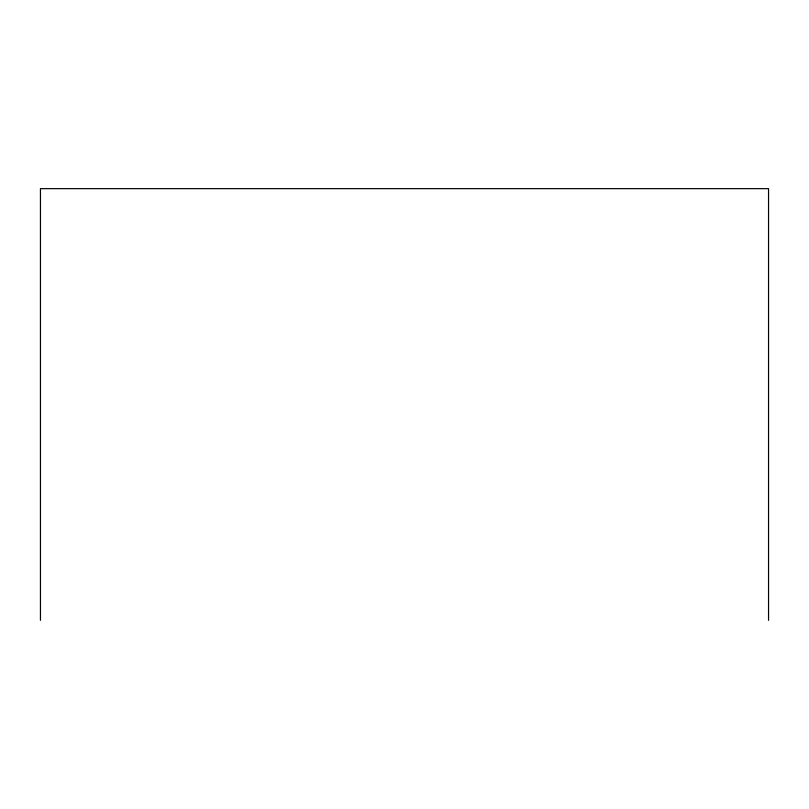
<?xml version="1.0" encoding="UTF-8"?>
<svg xmlns="http://www.w3.org/2000/svg" width="809" height="809" viewBox="0 0 809 809"><rect width="100%" height="100%" fill="white"/><g stroke="black" fill="none" stroke-linecap="round" stroke-linejoin="round"><path stroke-width="1.21" d="M768.55 620.351L768.55 188.649L40.45 188.649L40.45 620.351"/></g></svg>
